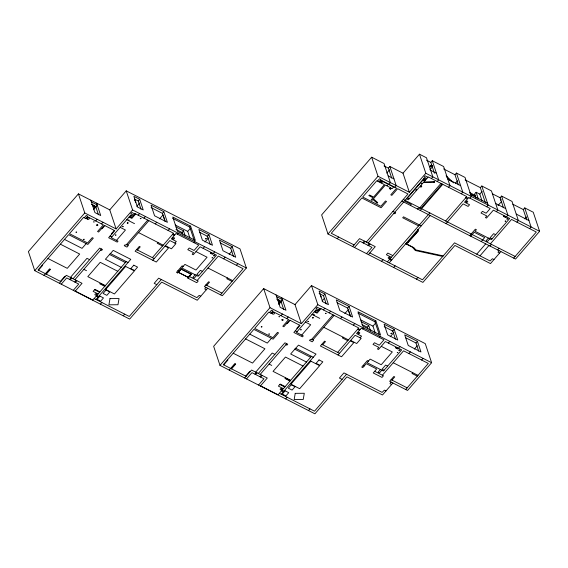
<?xml version="1.0" encoding="UTF-8"?>
<svg xmlns="http://www.w3.org/2000/svg" width="568" height="568" viewBox="0 0 568 568"><rect width="100%" height="100%" fill="white"/><g stroke="black" fill="none" stroke-linecap="round" stroke-linejoin="round"><path stroke-width="0.85" d="M281.87 389.144L281.842 388.931A0.852 0.66 -18.4 0 0 280.62 388.654A0.852 0.66 -18.4 0 0 280.4 389.712A0.852 0.66 -18.4 0 0 281.692 389.534L281.87 389.101M172.835 238.397L172.842 238.368A0.852 0.66 -18.4 0 0 173.879 238.986A0.852 0.66 -18.4 0 0 174.369 237.9A0.852 0.66 -18.4 0 0 173.013 238.013L172.921 238.155M313.756 314.771L314.352 314.942L313.82 314.715M96.553 294.636L96.446 294.799A0.852 0.66 -18.4 0 1 95.147 294.984A0.852 0.66 -18.4 0 1 95.374 293.926A0.852 0.66 -18.4 0 1 96.581 294.16L96.61 294.238M358.152 332.905L358.081 333.125A0.852 0.66 -18.4 0 0 359.125 333.714A0.852 0.66 -18.4 0 0 359.615 332.628A0.852 0.66 -18.4 0 0 358.259 332.749L358.216 332.798M127.303 222.77C126.643 224.701 129.731 222.244 127.388 222.713M97.71 225.418L97.81 225.063L97.391 225.645M282.978 320.118L283.049 319.763L282.601 320.387M97.398 224.708L96.674 225.013L96.766 225.602M278.959 316.532L279.215 316.979L279.307 316.447M282.736 319.457L281.962 319.685L282.012 320.331M397.756 352.692L397.188 352.508L397.841 352.465M389.676 258.135L389.676 258.135A0.852 0.66 -18.4 0 1 388.384 258.312A0.852 0.66 -18.4 0 1 388.611 257.254A0.852 0.66 -18.4 0 1 389.818 257.489L389.847 257.602M109.766 209.862L126.231 190.862L132.585 209.947L116.113 228.947L109.766 209.862L78.419 193.873L28.4 251.581L34.747 270.666L129.653 319.081L161.695 282.118L197.252 300.252L207.654 288.253M34.747 270.666L84.774 212.957L78.419 193.873M38.475 270.162L42.614 265.391L42.174 265.171M84.284 217.75L86.279 215.449L87.685 216.167L85.69 218.467M93.5 208.648L94.877 207.057L94.338 205.417M98.463 214.761L95.736 206.582L97.185 204.913L91.391 201.959M93.521 209.762L96.418 206.418M43.97 275.366L49.551 268.927L50.424 269.381L46.292 274.145M45.852 273.925L49.984 269.154M95.701 220.938L97.149 219.269M101.494 223.899L102.943 222.223M86.187 243.601L82.055 248.372L64.496 239.412M104.832 225.595L102.077 228.776L101.636 228.556M60.428 281.359L64.56 276.588L65 276.815M59.42 283.254L66.307 275.303L82.026 283.318L75.132 291.27M61.259 284.192L66.704 277.915L78.732 284.05L73.293 290.326M70.432 277.404L86.975 258.326L89.602 259.675M69.694 279.435L71.135 277.766M140.963 209.159L138.237 200.98L139.685 199.311L133.892 196.351L137.428 206.986L143.221 209.94L139.685 199.311M70.304 279.747L71.753 278.079M114.317 230.438L111.562 233.611L111.995 233.839M73.066 278.753L99.663 248.067L102.474 249.501L101.651 250.452L100.685 249.963M136.81 206.269L139.664 202.975M74.912 279.69L101.509 249.004M74.784 282.033L76.233 280.365M75.395 282.346L76.843 280.677M135.724 213.959L131.833 218.446L129.085 217.047M138.159 215.194L139.607 213.525M116.475 240.363L125.429 230.026L120.16 227.342M109.546 254.485L105.414 259.256L121.218 267.315M110.462 253.576L113.224 250.396L130.782 259.349L95.985 299.492M143.952 218.155L145.401 216.486M147.73 220.079L125.954 245.198L125.081 244.751L124.25 245.703L126.969 247.094L128.418 245.426L126.579 244.481M127.715 245.064L148.873 220.661M165.125 221.541L162.405 213.362L163.854 211.694L151.038 205.154L154.574 215.783L167.39 222.322L163.854 211.694M159.615 218.857L163.059 214.881L164.933 220.519M155.277 223.927L156.725 222.258M126.181 261.592L92.832 300.067L75.274 291.107M137.463 250.034L140.218 246.853L139.338 246.405L135.134 251.255L156.299 262.054L168.561 247.904L165.047 246.107M100.422 304.164L101.864 302.495M168.1 230.466L169.541 228.797M157.939 242.479L157.251 243.274L162.519 245.965M152.387 257.652L173.538 233.242L134.999 213.582L132.862 216.046L130.846 215.016L111.207 237.672L118.052 241.166L117.228 242.124L108.623 237.729L114.757 230.658L104.391 225.375L98.605 232.049L97.554 231.51L103.341 224.836L87.976 216.997L86.393 218.829L83.581 217.395L69.459 233.689L87.628 242.962L92.25 237.637L93.301 238.169L87.855 244.453L68.629 234.641L38.042 269.935L60.868 281.579M152.785 260.258L169.875 240.548L175.931 243.636L171.451 248.805L165.394 245.71M177.322 234.144L178.146 233.185M182.612 234.144L182.072 232.511L183.514 230.835L175.924 226.966M174.88 243.097L176.321 241.428L171.316 238.879L176.002 233.469L198.743 245.071L194.057 250.474L189.229 248.01L187.781 249.679L193.574 252.639L192.197 254.23L193.255 254.762L200.142 246.817L216.472 255.146L198.147 276.289L181.817 267.961L184.912 264.383L195.974 270.027L207.071 257.226L196.01 251.589M194.249 240.555L189.769 227.079L190.599 226.128L172.778 217.04L177.536 231.346L195.356 240.441L190.599 226.128M189.918 238.027L187.71 231.396L190.315 228.393M123.249 315.808L124.697 314.139M161.298 279.506L129.263 316.468L94.139 298.555M194.093 242.699L194.916 241.741M210.231 244.496L207.512 236.316L208.96 234.648L198.864 229.493L202.4 240.129L212.496 245.277L208.96 234.648M177.543 272.889L180.986 268.912L191.437 274.245L187.994 278.221M181.121 268.983L177.677 272.959L176.492 272.349L182.136 265.831L183.194 266.371M178.387 272.235L181.149 269.054L178.437 272.37L188.271 277.39L190.983 274.067L188.221 277.248M204.97 242.011L208.406 238.049M203.131 248.337L204.572 246.668M191.302 274.181L187.859 278.15L196.769 282.701L198.218 281.025L189.307 276.481M213.227 253.491L214.668 251.823M195.158 274.77L192.893 277.383L194.299 278.1L196.564 275.487M197.167 280.493L218.318 256.09L243.076 268.714L220.476 294.792M233.455 256.452L230.736 248.273L232.184 246.604L219.454 240.115L222.99 250.744L235.72 257.24L232.184 246.604M223.671 258.816L225.12 257.148M229.145 254.329L232.021 251.013M206.731 285.37L209.493 282.189L208.612 281.742L204.409 286.591L222.322 295.729L246.363 267.989L240.016 248.905L126.231 190.862M205.815 287.309L204.764 288.956L206.347 289.758M236.402 265.313L237.85 263.644M227.47 277.951L226.781 278.746L232.049 281.437M388.938 184.266L390.386 182.598L384.039 163.52L371.657 157.201L321.637 214.91L327.984 233.995L422.89 282.41L454.933 245.447L490.489 263.587L500.891 251.581M295.012 304.59L311.484 285.59L317.831 304.675L301.359 323.675L295.012 304.59L263.673 288.601L213.646 346.31L219.994 365.394L314.906 413.809L346.941 376.847L382.498 394.98L392.907 382.981M327.984 233.995L378.004 176.286L371.657 157.201M391.686 178.068L388.384 168.142L389.833 166.474L403.003 173.19L409.35 192.275L425.815 173.275L419.468 154.191L403.003 173.19M377.521 181.078L379.516 178.778L380.922 179.495L378.927 181.796M219.994 365.394L270.02 307.686L263.673 288.601M386.758 173.091L389.648 169.754M223.721 364.89L227.86 360.119L227.42 359.899M269.53 312.478L271.525 310.178L272.931 310.895L270.936 313.195M278.746 303.376L280.123 301.786L279.584 300.152M283.709 309.489L280.982 301.317L282.431 299.641L276.637 296.688M278.767 304.491L281.664 301.146M337.2 238.695L338.649 237.026M229.216 370.095L234.797 363.662L235.67 364.109L231.538 368.873M231.098 368.653L235.23 363.882M280.947 315.666L282.395 313.998M394.732 187.227L396.18 185.559L389.833 166.474M286.748 318.627L288.189 316.958M271.44 338.329L267.301 343.1L249.742 334.14M352.65 246.583L359.544 238.631L375.256 246.647L368.369 254.599M290.078 320.324L287.323 323.504L286.883 323.284M354.496 247.52L359.942 241.244L371.969 247.378L366.523 253.655M245.674 376.087L249.806 371.316L250.247 371.543M434.456 173.268L430.842 162.398L432.284 160.73L443.615 166.509L449.962 185.587L448.514 187.262M244.666 377.983L251.553 370.031L267.272 378.047L260.378 385.999M362.924 242.763L364.372 241.095M363.541 243.076L364.99 241.407M429.848 166.779L430.736 165.757M430.878 165.828L430.494 166.268L431.027 165.906M246.512 378.92L251.951 372.644L263.978 378.778L258.539 385.054M430.402 167.063L431.29 166.041M366.303 242.082L407.987 193.986L397.628 188.704L391.842 195.378L390.791 194.845L396.578 188.164L381.213 180.326L379.63 182.158L376.818 180.723L362.689 197.018L380.865 206.291L385.48 200.965L386.538 201.498L381.092 207.781L361.866 197.969L331.272 233.27L354.098 244.914M429.891 169.775L432.709 166.523L431.502 165.991M255.685 372.139L272.221 353.055L274.855 354.404M368.149 243.019L403.699 202.002M254.94 374.163L256.381 372.494M326.209 303.887L323.49 295.708L324.931 294.039L319.138 291.079L322.674 301.714L328.467 304.668L324.931 294.039M255.55 374.475L256.999 372.807M368.014 245.362L369.463 243.693M299.563 325.166L296.808 328.339L297.249 328.567M368.632 245.674L370.08 244.006M258.312 373.481L284.916 342.795L287.72 344.229L286.897 345.181L285.931 344.691M322.056 301.004L324.342 298.363M260.158 374.418L286.755 343.732M431.396 178.529L432.837 176.854L426.49 157.776L419.468 154.191M260.03 376.761L261.479 375.093M260.641 377.074L262.089 375.405M320.977 308.687L317.079 313.174L314.331 311.775M410.465 205.453L411.289 204.494L404.437 201.001L424.076 178.345L426.099 179.381L428.229 176.911L466.775 196.578L445.624 220.98M323.405 309.922L324.853 308.254M301.722 335.092L310.675 324.754L305.414 322.07M437.19 181.483L438.638 179.815L432.284 160.73M294.799 349.214L290.66 353.985L306.464 362.043M295.715 348.305L298.47 345.124L316.028 354.084L281.231 394.227M417.487 209.031L418.311 208.08L419.191 208.527L440.96 183.407M329.199 312.883L330.647 311.214M420.952 208.392L442.103 183.989M421.598 208.726L442.756 184.323M420.206 210.423L421.655 208.754M332.976 314.807L311.2 339.927L310.327 339.479L309.496 340.431L312.222 341.822L313.664 340.154L311.825 339.21M458.34 184.799L454.982 174.717L456.431 173.048L465.036 177.436L471.383 196.521L469.935 198.189M312.961 339.792L334.119 315.389M381.54 261.315L382.988 259.647M455.302 183.407L457.602 180.752M387.376 261.884L429.82 212.915M350.371 316.269L347.651 308.09L349.1 306.422L336.284 299.883L339.82 310.519L352.636 317.05L349.1 306.422M340.523 318.662L341.971 316.987M344.861 313.586L348.305 309.61L350.179 315.247M389.222 262.828L430.217 215.528M311.427 356.321L278.079 394.795L260.52 385.835M322.709 344.762L325.464 341.588L324.591 341.141L320.387 345.983L341.546 356.782L353.807 342.632L350.293 340.835M393.652 267.493L395.101 265.824M461.33 193.802L462.778 192.126L456.431 173.048M285.668 398.892L287.117 397.224M353.346 325.194L354.794 323.526M343.186 337.214L342.497 338.003L347.765 340.693M446.022 223.586L463.105 203.876L468.11 206.425L469.558 204.757L464.553 202.208L468.621 197.515L490.219 208.534L486.151 213.22L482.466 211.346L481.018 213.014L486.811 215.968L485.434 217.558L486.485 218.098L493.379 210.146L509.709 218.474L491.377 239.618L475.047 231.29L476.424 229.699L475.373 229.167L469.722 235.684M482.012 200.781L479.804 194.142L476.119 192.261L474.67 193.929L476.048 198.076M337.633 352.38L358.784 327.977L320.245 308.31L318.108 310.774L316.092 309.745L296.453 332.401L303.298 335.894L302.474 336.852L293.869 332.457L300.003 325.386L289.644 320.103L283.851 326.777L282.8 326.245L288.587 319.564L273.222 311.726L271.639 313.557L268.827 312.123L254.705 328.418L272.881 337.69L277.496 332.365L278.547 332.898L273.101 339.181L253.875 329.369L223.288 364.663L246.114 376.314M485.271 202.435L480.358 187.66L481.806 185.992L491.462 190.919L497.809 209.997L496.361 211.665M338.031 354.986L355.121 335.276L361.177 338.365L356.697 343.534L350.641 340.438M362.569 328.872L363.392 327.921M479.804 194.142L482.125 191.459M367.858 328.872L367.318 327.239L368.76 325.57L361.17 321.694M360.126 337.825L361.567 336.157L356.569 333.608L361.248 328.197L383.989 339.799L379.303 345.202L374.475 342.738L373.027 344.414L378.82 347.368L377.443 348.958L378.501 349.498L385.388 341.546L401.718 349.874L383.393 371.018L367.063 362.689L370.166 359.111L381.227 364.755L392.318 351.954L381.256 346.317M379.218 334.438L375.015 321.815L375.846 320.856L358.025 311.768L362.782 326.075L380.603 335.17L375.846 320.856M375.164 332.763L372.956 326.124L375.562 323.121M416.479 279.136L417.927 277.468M308.495 410.536L309.943 408.868M486.705 206.745L488.153 205.069L481.806 185.992M346.544 374.234L314.509 411.196L279.385 393.283M503.447 207.767L500.11 197.735L501.558 196.066L512.002 201.399L518.357 220.476L516.908 222.152M379.339 337.428L380.162 336.469M470.78 236.217L474.223 232.241L484.667 237.573L481.224 241.549M498.008 205.566L501.217 201.86M395.477 339.224L392.758 331.045L394.206 329.376L384.11 324.221L387.646 334.857L397.742 340.005L394.206 329.376M390.216 336.739L394.007 332.358M388.377 343.065L389.818 341.396M506.457 216.82L507.906 215.151L501.558 196.066M488.395 238.099L486.123 240.711L487.529 241.428L489.801 238.816M476.744 254.166L485.704 243.835M398.473 348.219L399.915 346.551M380.404 369.498L378.139 372.111L379.545 372.828L381.81 370.215M479.995 255.827L488.949 245.49M490.397 243.821L511.548 219.418L536.313 232.049L513.706 258.12M490.006 246.029L491.455 244.361M526.713 219.859L523.291 209.556L524.733 207.888L533.253 212.233L539.6 231.318L515.552 259.058L401.86 201.058M382.413 375.221L403.564 350.818L428.322 363.449L405.722 389.52M418.701 351.18L415.982 343.001L417.43 341.332L404.7 334.843L408.236 345.472L420.966 351.968L417.43 341.332M497.646 249.927L499.087 248.251M524.818 218.9L526.529 216.919M408.917 353.544L410.366 351.876M499.045 250.637L498.001 252.284L499.584 253.094M414.391 349.057L417.267 345.749M391.977 380.099L394.739 376.925L393.858 376.477L389.655 381.32L407.568 390.457L431.609 362.718L425.262 343.633L311.484 285.59M391.061 382.037L390.017 383.684L391.593 384.493M529.639 228.641L531.087 226.973L524.733 207.888M421.648 360.041L423.096 358.373M412.716 372.679L412.027 373.474L417.295 376.165M93.763 221.776L93.947 222.251L94.061 221.719M96.716 224.956L97.753 224.914M281.962 319.685L282.523 319.429M213.745 255.131C212.56 256.864 216.039 255.458 214.363 255.011M506.975 218.46C505.974 220.434 509.354 218.488 507.465 218.325M312.57 317.484C311.938 319.422 314.871 316.958 312.677 317.413M212.46 258.007L211.928 257.851L212.453 257.567M398.949 349.888C397.891 351.429 401.228 350.25 399.574 349.732M500.628 199.375L500.685 200.312M500.642 199.368L501.118 199.24M392.729 330.725L392.332 331.3L392.779 331.726M207.483 235.997L207.093 236.607L207.618 237.005M406.106 243.338L407.526 242.799L417.927 230.97L417.743 229.912M391.253 333.189L390.919 333.679L391.316 333.203M282.544 319.429L282.814 319.486M442.72 256.466L415.357 250.531L412.375 247.172L405.73 243.779M443.217 255.891L415.897 249.92L413.894 247.669L405.893 243.587L407.71 242.891L418.275 231.148L418.005 229.614M426.497 160.183L430.842 162.398M443.672 168.944L454.982 174.717M465.114 179.886L480.358 187.66M492.342 193.773L500.11 197.735M512.805 204.21L523.291 209.556M431.921 165.508L432.475 165.799M431.822 165.622L432.284 165.856L431.73 165.728M430.665 170.315L436.458 173.268M495.63 203.458L505.726 208.605M447.804 179.119L460.627 185.658M516.22 214.072L528.95 220.569M470.773 194.675L487.543 203.23M425.815 173.275L539.6 231.318M427.96 177.23L425.141 175.796L424.033 177.067L426.852 178.501M466.186 197.252L468.032 198.189M465.675 197.849L467.514 198.786M384.039 165.927L388.384 168.142M388.164 175.924L393.958 178.877M495.651 234.69L493.635 233.661L490.049 237.793L492.065 238.823M378.004 176.286L409.35 192.275M403.301 199.389L515.155 256.452M494.004 259.533L492.42 258.724L490.092 260.975L454.535 242.834L422.493 279.797L369.818 252.93M392.9 211.395L395.711 212.83L394.881 213.781L393.915 213.291M421.257 225.858L403.521 216.813L402.698 217.771L418.588 225.879M392.815 255.607L387.816 253.051L386.368 254.72L391.373 257.276M390.031 258.823L391.87 259.768M389.513 259.42L391.352 260.364M172.722 218.389L189.769 227.079M134.616 199.134L138.237 200.98M151.095 207.59L162.405 213.362M199.744 232.355L207.512 236.316M357.968 313.117L375.015 321.815M220.249 242.926L230.736 248.273M319.138 293.493L323.49 295.708M337.101 302.709L347.651 308.09M384.216 326.685L392.758 331.045M405.495 337.655L415.982 343.001M175.164 224.992L187.71 231.396M360.41 319.72L372.956 326.124M175.995 229.408L182.072 232.511M362.001 324.527L367.318 327.239M132.585 209.947L246.363 267.989M317.831 304.675L431.609 362.718M134.722 213.902L131.904 212.46L130.803 213.738L133.622 215.173M319.969 308.63L317.15 307.196L316.049 308.467L318.868 309.901M172.956 233.924L174.802 234.861M358.202 328.652L360.048 329.589M172.438 234.52L174.284 235.457M357.684 329.248L359.53 330.185M126.778 219.709L134.502 223.65M312.024 314.438L319.748 318.378M91.391 204.366L95.736 206.582M276.637 299.095L280.982 301.317M94.877 207.057L93.081 206.141L92.534 204.501M280.123 301.786L278.327 300.87L277.78 299.229M138.535 232.582L163.208 245.17M207.98 268.011L232.738 280.642M323.781 327.31L348.454 339.898M393.226 362.739L417.984 375.37M202.414 271.362L200.397 270.332L196.812 274.465L198.835 275.494M387.66 366.09L385.644 365.061L382.058 369.193L384.082 370.222M84.774 212.957L116.113 228.947M270.02 307.686L301.359 323.675M368.44 361.099L367.389 360.559L361.738 367.084L362.789 367.617L366.232 363.641L376.683 368.973L373.24 372.949L382.015 377.429L383.464 375.76L374.681 371.28M181.014 269.104L191.203 274.294M110.071 236.061L111.825 236.955M136.583 249.586L154.233 258.589M177.933 270.68L179.119 271.284M205.857 284.923L221.925 293.123M295.317 330.789L297.071 331.684M321.829 344.314L339.479 353.317M363.186 365.409L364.237 365.948M391.103 379.651L407.171 387.852M178.26 272.278L188.441 277.475M200.767 296.198L199.183 295.395L196.855 297.646L158.664 278.164L154.184 283.333L156.818 284.674M386.013 390.926L384.437 390.124L382.101 392.374L343.91 372.892L339.43 378.061L342.064 379.403M128.027 262.53L110.291 253.484L109.461 254.443L125.35 262.544M313.273 357.258L295.537 348.212L294.707 349.171L310.597 357.272M117.775 271.291L100.216 262.331L87.813 276.644L105.371 285.597M303.021 366.019L285.463 357.059L273.059 371.373L290.617 380.326M60.364 244.183L79.676 254.038L67.272 268.344L47.96 258.49M245.61 338.911L264.922 348.766L252.526 363.073L233.207 353.218M83.872 269.36L86.506 270.702M269.118 364.088L271.752 365.43M105.094 285.917L100.089 283.361L99.748 283.759L104.753 286.315M290.34 380.645L285.335 378.096L284.994 378.494L289.999 381.043M99.925 291.881L94.92 289.325L93.131 291.391L98.136 293.947M285.171 386.609L280.173 384.053L278.377 386.119L283.382 388.675M94.579 289.723L99.585 292.279M279.825 384.451L284.831 387.007M96.794 295.495L98.64 296.432M282.04 390.223L283.886 391.167M96.276 296.091L98.122 297.029M281.522 390.82L283.368 391.764M469.686 192.566L475.835 195.782M469.985 193.702L475.38 196.571M206.212 238.567L205.602 238.872L206.212 238.567M272.704 313.969L272.704 313.969A1.022 0.795 -18.4 0 0 274.323 313.664A1.022 0.795 -18.4 0 0 273.719 312.528A1.022 0.795 -18.4 0 0 272.47 313.515L272.597 313.856M446.107 175.704L453.498 182.875M446.917 177.386L450.587 181M315.531 311.953L315.531 311.953A1.022 0.795 -18.4 0 0 317.334 311.299L316.845 310.604L315.787 310.753A1.022 0.795 -18.4 0 0 315.346 311.633L315.346 311.633M130.1 216.905L130.1 216.905A1.022 0.795 -18.4 0 1 130.541 216.025L131.599 215.875L132.088 216.571A1.022 0.795 -18.4 0 1 130.285 217.217L130.178 217.097M87.373 219.156L87.458 219.234A1.022 0.795 -18.4 0 0 89.077 218.936A1.022 0.795 -18.4 0 0 88.473 217.8A1.022 0.795 -18.4 0 0 87.216 218.779L87.273 218.992M320.615 296.418L320.991 297.021L320.174 294.565M476.119 192.261L478.327 198.899M368.76 325.57L370.393 330.477M281.842 297.873L285.967 310.277L280.173 307.324L276.048 294.92M278.753 299.726L279.293 301.359M183.514 230.835L185.147 235.748M134.928 199.837L135.745 202.293L134.822 200.05M96.596 203.145L100.721 215.549L94.927 212.588L90.802 200.184M93.5 204.998L94.047 206.631M466.25 201.349A0.852 0.66 -18.4 0 1 467.606 201.228A0.852 0.66 -18.4 0 1 467.116 202.314A0.852 0.66 -18.4 0 1 466.072 201.739M76.02 232.184L76.687 232.106L76.02 232.163M83.588 239.369L84.256 239.291L83.595 239.355M115.418 235.081L116.085 235.003L115.418 235.067M122.652 226.739L123.313 226.639L122.652 226.717M128.453 220.185L129.128 220.107L128.46 220.15M140.289 218.652L140.956 218.573L140.289 218.652M261.266 326.912L261.933 326.82L261.266 326.912M268.834 334.098L269.509 334.041L268.841 334.062M300.664 329.809L301.331 329.731L300.664 329.795M307.899 321.467L308.566 321.389L307.899 321.445M325.535 313.38L326.209 313.309L325.542 313.344M369.25 195.513L369.924 195.435L369.257 195.477M376.825 202.698L377.493 202.62L376.832 202.662M386.829 185.331L387.497 185.26L386.836 185.317M389.825 188.569C391.224 190.131 391.153 186.687 389.825 188.569M408.648 198.409L409.315 198.331L408.648 198.409M415.882 190.067L416.55 189.989L415.882 190.067M420.32 186.467C421.882 187.937 421.463 184.614 420.327 186.439M421.69 183.514L422.358 183.436L421.69 183.492M433.526 181.98L434.193 181.888L433.526 181.98M505.165 221.165L505.832 221.101L505.172 221.129M109.986 298.619L108.914 304.824L117.974 304.739L119.046 298.541L109.986 298.619M295.232 393.347L294.16 399.552L303.22 399.474L304.292 393.269L295.232 393.347M99.883 296.098L97.057 299.357L100.657 301.189L103.483 297.93L99.883 296.098M125.634 266.442L105.648 289.495L114.431 293.976L134.41 270.922L125.634 266.442M106.038 290.021L103.078 293.443L106.855 295.367L109.816 291.945L106.038 290.021M133.792 265.185L130.832 268.607L134.602 270.531L137.57 267.109L133.792 265.185M210.685 252.767L210.337 253.165L212.538 254.286L212.879 253.889L210.685 252.767M381.27 180.702L379.893 182.292L384.43 184.607L373.609 197.089L369.512 194.994L368.959 195.633L373.062 197.721L371.145 199.929L372.061 200.397L372.871 199.46L377.223 203.174L377.713 202.606L373.425 198.821L385.345 185.069L390.472 187.689L389.577 188.718L390.543 189.215L391.437 188.178L392.268 188.604L393.645 187.014L381.27 180.702M431.247 165.032L430.65 165.714L431.41 166.097L432 165.416L431.247 165.032M424.133 178.721L406.631 198.914L408.385 199.815L419.894 186.531L421.037 187.113L421.797 186.24L420.654 185.658L423.288 182.612L434.506 182.25L434.137 181.646L423.842 181.98L425.894 179.616L424.133 178.721M285.129 390.827L282.303 394.085L285.903 395.924L288.729 392.665L285.129 390.827M310.881 361.17L290.901 384.224L299.677 388.704L319.656 365.65L310.881 361.17M291.285 384.749L288.324 388.171L292.101 390.095L295.062 386.68L291.285 384.749M319.038 359.913L316.078 363.335L319.848 365.26L322.816 361.837L319.038 359.913M503.922 216.096L503.575 216.493L505.769 217.615L506.116 217.217L503.922 216.096M395.931 347.495L395.591 347.893L397.785 349.015L398.125 348.617L395.931 347.495M424.055 180.78A1.022 0.795 -18.4 0 0 425.297 179.644A1.022 0.795 -18.4 0 0 423.621 179.474A1.022 0.795 -18.4 0 0 424.055 180.78M381.185 182.761A1.022 0.795 -18.4 0 0 382.427 181.618A1.022 0.795 -18.4 0 0 380.752 181.448A1.022 0.795 -18.4 0 0 381.185 182.761"/></g></svg>
